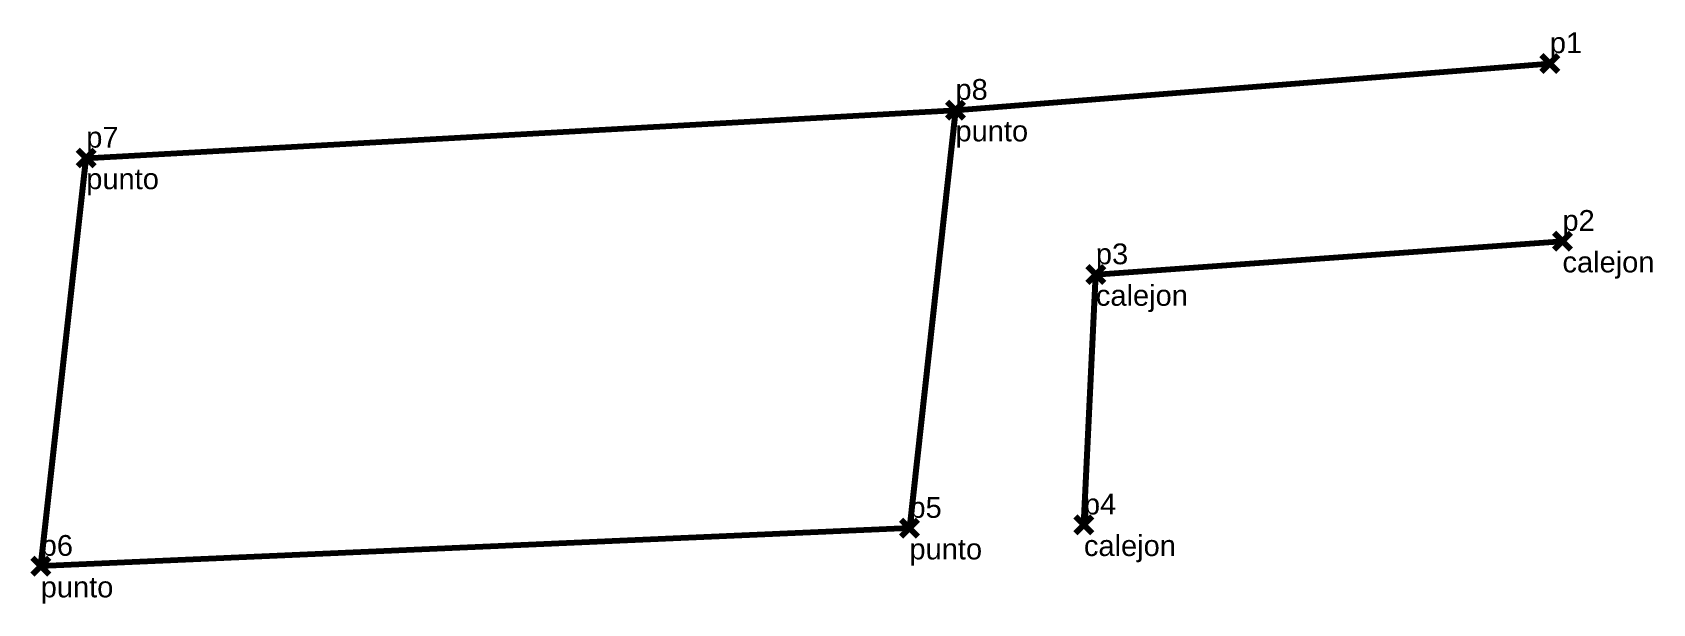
# Model space of a CAD drawing. Header units: millimetres. Extents: x 611881.2 to 611920.1, y 1319079.7 to 1319093.4.
import ezdxf

# ---------------------------------------------------------------- set-up
doc = ezdxf.new("R2010")
doc.units = ezdxf.units.MM
doc.header["$PDMODE"] = 3
doc.header["$PDSIZE"] = 0.2
doc.layers.get('0').update_dxf_attribs({"color": 1, "linetype": 'CONTINUOUS', "lineweight": 100})
for name, color, linetype, lineweight in [('calejon', 174, 'CONTINUOUS', 100), ('Point', 5, 'CONTINUOUS', 100), ('Point_Name', 1, 'CONTINUOUS', 100), ('punto', 174, 'CONTINUOUS', 100)]:
    doc.layers.add(name, color=color, linetype=linetype, lineweight=lineweight)
doc.styles.get("Standard").update_dxf_attribs({"font": 'arial.ttf', "width": 0.65})

msp = doc.modelspace()

# ---------------------------------------------------------------- linework, layer by layer
at = {"color": 7, "true_color": 0xffffff}
for points, elevation in [([(611903.368, 1319091.552), (611917.667, 1319092.676)], 90.639), ([(611906.458, 1319081.57), (611906.746, 1319087.594), (611917.97, 1319088.398)], 90.857)]:
    msp.add_lwpolyline(points, dxfattribs=dict(at, elevation=elevation))
at = {"color": 2, "elevation": 91.152}
msp.add_lwpolyline([(611902.261, 1319081.489), (611881.362, 1319080.575), (611882.458, 1319090.401), (611903.368, 1319091.552), (611902.261, 1319081.489)], dxfattribs=at)
at = {"layer": 'calejon', "color": 7, "true_color": 0xffffff}
for p in [(611917.97, 1319088.398, 90.491), (611906.746, 1319087.594, 90.935), (611906.458, 1319081.57, 90.857)]:
    msp.add_point(p, dxfattribs=at)
at = {"layer": 'Point', "color": 7, "true_color": 0xffffff}
msp.add_point((611917.667, 1319092.676, 90.272), dxfattribs=at)
at = {"layer": 'punto', "color": 7, "true_color": 0xffffff}
for p in [(611903.368, 1319091.552, 90.639), (611882.458, 1319090.401, 91.251), (611902.261, 1319081.489, 91.152), (611881.362, 1319080.575, 91.665)]:
    msp.add_point(p, dxfattribs=at)

# ---------------------------------------------------------------- texts
at = {"layer": 'calejon', "color": 7, "true_color": 0xffffff}
for s, p in [('p2', (611917.97, 1319088.648)), ('p3', (611906.746, 1319087.844)), ('calejon', (611917.97, 1319087.648)), ('calejon', (611906.746, 1319086.844)), ('p4', (611906.458, 1319081.82)), ('calejon', (611906.458, 1319080.82))]:
    msp.add_text(s, height=0.5, dxfattribs=at).set_placement(p)
at = {"layer": 'Point_Name', "color": 7, "true_color": 0xffffff}
msp.add_text('p1', height=0.5, dxfattribs=at).set_placement((611917.667, 1319092.926))
at = {"layer": 'punto', "color": 7, "true_color": 0xffffff}
for s, p in [('p8', (611903.368, 1319091.802)), ('p7', (611882.458, 1319090.651)), ('punto', (611903.368, 1319090.802)), ('punto', (611882.458, 1319089.651)), ('p5', (611902.261, 1319081.739)), ('p6', (611881.362, 1319080.825)), ('punto', (611902.261, 1319080.739)), ('punto', (611881.362, 1319079.825))]:
    msp.add_text(s, height=0.5, dxfattribs=at).set_placement(p)

doc.saveas('drawing.dxf')
